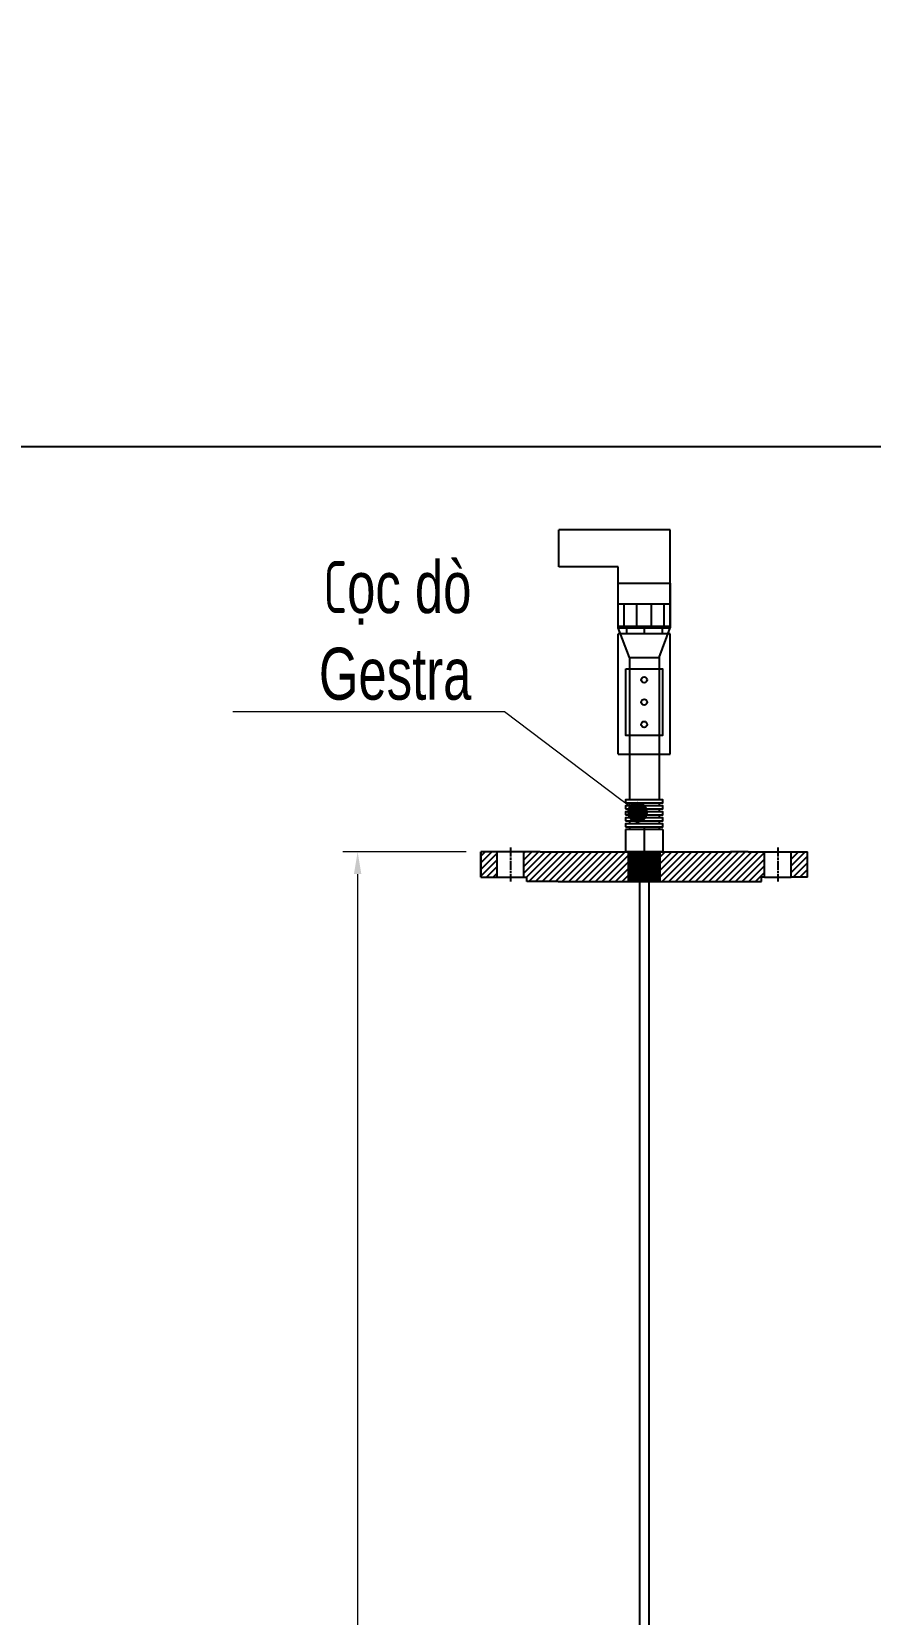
# Model space of a CAD drawing. Header units: millimetres. Extents: x -46397 to 283259, y -8690 to 23983.
# Drawn here: x 216956 to 217521, y -312 to 754 of the extents above; entities that cross this region are included whole.
import ezdxf
from ezdxf import colors
from ezdxf.entities.mleader import LeaderData, LeaderLine
from ezdxf.math import Vec2, Vec3

# ---------------------------------------------------------------- set-up
doc = ezdxf.new("R2010")
doc.units = ezdxf.units.MM
doc.linetypes.add('AM_ISO08W050', pattern=[18, 12, -1.5, 3, -1.5])
doc.linetypes.add('AM_ISO08W050x2', pattern=[9, 6, -0.75, 1.5, -0.75])
doc.layers.get('Defpoints').update_dxf_attribs({"lineweight": 0})
for name, color, linetype, lineweight in [('AM_7', 4, 'AM_ISO08W050', 25), ('Dtext', 255, 'Continuous', 20), ('Long_AM_Visible', 30, 'Continuous', 25), ('Long_Dim', 3, 'Continuous', 9), ('Standard', 7, 'Continuous', 0)]:
    doc.layers.add(name, color=color, linetype=linetype, lineweight=lineweight)
doc.styles.add('Chu va so', font='arial.ttf')
doc.styles.add('GHI CHÚ 3', font='isocp_IV25.ttf', dxfattribs={"width": 0.8})
doc.styles.add('Long_Text', font='isocp.shx', dxfattribs={"width": 0.7})
doc.styles.get("Standard").update_dxf_attribs({"font": 'isocp.shx', "width": 0.8})
doc.styles.add('TCVN', font='arial.ttf')
doc.dimstyles.new('Vuong_DIM', dxfattribs={"dimtxt": 2.5, "dimasz": 2.3, "dimexe": 1.25, "dimexo": 0, "dimtad": 1, "dimtoh": 1, "dimdec": 0, "dimdsep": 46, "dimtxsty": 'GHI CHÚ 3', "dimcen": 2.3, "dimclrd": 9, "dimclre": 9, "dimclrt": 2, "dimadec": 0, "dimazin": 0, "dimtm": 1e-09, "dimtfac": 1, "dimtdec": 0, "dimtofl": 0, "dimtmove": 1, "dimatfit": 3, "dimfxl": 1, "dimtfill": 1, "dimlwd": 9, "dimlwe": 9, "dimarcsym": 1})

# ---------------------------------------------------------------- blocks, each defined once
blk = doc.blocks.new('_Dot')
at = {"color": 0, "linetype": 'ByBlock', "lineweight": -2}
blk.add_line((-0.5, 0), (-1, 0), dxfattribs=at)
at = {"color": 0, "linetype": 'ByBlock', "const_width": 0.5}
blk.add_lwpolyline([(-0.25, 0, 1), (0.25, 0, 1)], format="xyb", close=True, dxfattribs=at)
blk = doc.blocks.new('D-ghfhhgfhtfthf')
at = {"color": 0}
for p, q in [((-17.5, 181), (17.5, 181)), ((-17.5, 151), (-17.5, 181)), ((17.5, 181), (17.5, 151)), ((-17.5, 151), (17.5, 151)), ((-10, 131), (-17.5, 151)), ((10, 131), (17.5, 151)), ((-10, 131), (10, 131)), ((-10, 131), (-10, 35)), ((10, 131), (10, 35)), ((-10, 33), (-10, 31)), ((10, 33), (10, 31)), ((-10, 29), (-10, 27)), ((-10, 25), (-10, 23)), ((10, 29), (10, 27)), ((10, 25), (10, 23)), ((12.5, 15), (-12.5, 15)), ((-12.5, 15), (-12.5, 0)), ((-10, 21), (-10, 19)), ((-10, 17), (-10, 15)), ((0, 17), (0, 0)), ((10, 21), (10, 19)), ((10, 17), (10, 15)), ((12.5, 15), (12.5, 0)), ((12.5, 0), (-12.5, 0)), ((10.1, 0), (10.1, -20)), ((10.6, 0), (10.6, -20)), ((-10.7, 0), (-10.7, -20)), ((-10.7, -1), (10.6, -1)), ((10.6, -1), (-10.7, -2)), ((-10.7, -2), (10.6, -2)), ((10.6, -2), (-10.7, -3)), ((-10.7, -3), (10.6, -3)), ((-10.7, -4), (10.6, -3)), ((-10.7, -4), (10.6, -4)), ((10.6, -4), (-10.7, -5)), ((-10.7, -5), (10.6, -5)), ((10.6, -5), (-10.7, -6)), ((-10.7, -6), (10.6, -6)), ((-10.7, -7), (10.6, -6)), ((-10.7, -7), (10.6, -7)), ((10.6, -7), (-10.7, -8)), ((-10.7, -8), (10.6, -8)), ((10.6, -8), (-10.7, -9)), ((-10.7, -9), (10.6, -9)), ((-10.7, -10), (10.6, -9)), ((-10.7, -10), (10.6, -10)), ((10.6, -10), (-10.7, -11)), ((-10.2, 0), (-10.2, -20)), ((-10.7, -11), (10.6, -11)), ((10.6, -11), (-10.7, -12)), ((-10.7, -12), (10.6, -12)), ((-10.7, -13), (10.6, -12)), ((-10.7, -13), (10.6, -13)), ((10.6, -13), (-10.7, -14)), ((-10.7, -14), (10.6, -14)), ((10.6, -14), (-10.7, -15)), ((-10.7, -15), (10.6, -15)), ((-10.7, -16), (10.6, -15)), ((-10.7, -16), (10.6, -16)), ((10.6, -16), (-10.7, -17)), ((-10.7, -17), (10.6, -17)), ((10.6, -17), (-10.7, -18)), ((-10.7, -18), (10.6, -18)), ((-10.7, -19), (10.6, -18)), ((-10.7, -19), (10.6, -19)), ((10.6, -19), (-10.7, -20)), ((-10.7, -20), (10.6, -20))]:
    blk.add_line(p, q, dxfattribs=at)
for points in [[(-12.5, 33), (12.5, 33), (12.5, 35), (-12.5, 35)], [(-12.5, 29), (12.5, 29), (12.5, 31), (-12.5, 31)], [(-12.5, 25), (12.5, 25), (12.5, 27), (-12.5, 27)], [(-12.5, 21), (12.5, 21), (12.5, 23), (-12.5, 23)], [(-12.5, 17), (12.5, 17), (12.5, 19), (-12.5, 19)]]:
    blk.add_lwpolyline(points, close=True, dxfattribs=at)
blk = doc.blocks.new('D-ỷtyjytthytyhhtr')
at = {"color": 0}
for p, q in [((17.5, 151), (-57.5, 151)), ((-57.5, 126), (-57.5, 151)), ((17.5, 86), (17.5, 151)), ((-17.5, 126), (-57.5, 126)), ((-17.5, 86), (-17.5, 126)), ((17.5, 101), (-17.5, 101)), ((-13.4, 86), (-13.4, 101)), ((-4.9, 86), (-4.9, 101)), ((4.9, 86), (4.9, 101)), ((13.4, 86), (13.4, 101)), ((17.5, 86), (-17.5, 86)), ((-12, 86), (-12, 81)), ((0, 86), (0, 81)), ((12, 86), (12, 81)), ((-17.5, 0), (-17.5, 81)), ((17.5, 81), (-17.5, 81)), ((17.5, 0), (17.5, 81)), ((-17.5, 0), (17.5, 0))]:
    blk.add_line(p, q, dxfattribs=at)
blk.add_lwpolyline([(-12.4, 57.4), (12.4, 57.4), (12.4, 12.6), (-12.4, 12.6)], close=True, dxfattribs=at)
for centre in [(0, 50), (0, 35), (0, 20)]:
    blk.add_circle(centre, 2, dxfattribs=at)
blk = doc.blocks.new('43253523542')
h = blk.add_hatch()
h.set_pattern_fill('ANSI31', color=1)
h.set_pattern_definition([(45, (-278443.964, -3668.8674), (-2.24506403, 2.24506403), [])])
h.paths.add_polyline_path([(45860.9, 13447.3), (45871.9, 13447.3), (45871.9, 13464.3), (45860.9, 13464.3)])
h.paths.add_polyline_path([(45900.9, 13464.3), (45889.9, 13464.3), (45889.9, 13447.3), (45891.9, 13447.3), (45891.9, 13444.3), (45960.2, 13444.3), (45960.2, 13464.3)])
h.paths.add_polyline_path([(46040.9, 13464.3), (45981.5, 13464.3), (45981.5, 13444.3), (46049.9, 13444.3), (46049.9, 13447.3), (46051.9, 13447.3), (46051.9, 13464.3)])
h.paths.add_polyline_path([(46080.9, 13464.3), (46069.9, 13464.3), (46069.9, 13447.3), (46080.9, 13447.3)])
for p, q in [((45860.9, 13447.3, 0.6), (45860.9, 13464.3, 0.6)), ((45871.9, 13464.3, 0.6), (45860.9, 13464.3, 0.6)), ((45860.9, 13464.3, 0.6), (45860.9, 13447.3, 0.6)), ((45871.9, 13447.3, 0.6), (45871.9, 13464.3, 0.6)), ((45880.9, 13464.3, 0.6), (45871.9, 13464.3, 0.6)), ((45889.9, 13464.3, 0.6), (45880.9, 13464.3, 0.6)), ((45889.9, 13447.3, 0.6), (45889.9, 13464.3, 0.6)), ((45900.9, 13464.3, 0.6), (45889.9, 13464.3, 0.6)), ((45900.9, 13464.3, 0.6), (45912.9, 13464.3, 0.6)), ((45912.9, 13464.3, 0.6), (45970.9, 13464.3, 0.6)), ((45916.4, 13464.3, 0.6), (46025.4, 13464.3, 0.6)), ((45970.9, 13464.3, 0.6), (46028.9, 13464.3, 0.6)), ((46040.9, 13464.3, 0.6), (46028.9, 13464.3, 0.6)), ((46040.9, 13464.3, 0.6), (46051.9, 13464.3, 0.6)), ((46051.9, 13447.3, 0.6), (46051.9, 13464.3, 0.6)), ((46051.9, 13464.3, 0.6), (46060.9, 13464.3, 0.6)), ((46060.9, 13464.3, 0.6), (46069.9, 13464.3, 0.6)), ((46069.9, 13447.3, 0.6), (46069.9, 13464.3, 0.6)), ((46069.9, 13464.3, 0.6), (46080.9, 13464.3, 0.6)), ((46080.9, 13447.3, 0.6), (46080.9, 13464.3, 0.6)), ((45860.9, 13447.3, 0.6), (45871.9, 13447.3, 0.6)), ((45871.9, 13447.3, 0.6), (45880.9, 13447.3, 0.6)), ((45880.9, 13447.3, 0.6), (45889.9, 13447.3, 0.6)), ((45889.9, 13447.3, 0.6), (45891.9, 13447.3, 0.6)), ((45891.9, 13444.3, 0.6), (45891.9, 13447.3, 0.6)), ((45912.9, 13444.3, 0.6), (45891.9, 13444.3, 0.6)), ((45912.9, 13444.3, 0.6), (46028.9, 13444.3, 0.6)), ((46028.9, 13444.3, 0.6), (46049.9, 13444.3, 0.6)), ((46049.9, 13444.3, 0.6), (46049.9, 13447.3, 0.6)), ((46051.9, 13447.3, 0.6), (46049.9, 13447.3, 0.6)), ((46051.9, 13447.3, 0.6), (46060.9, 13447.3, 0.6)), ((46060.9, 13447.3, 0.6), (46069.9, 13447.3, 0.6)), ((46080.9, 13447.3, 0.6), (46069.9, 13447.3, 0.6))]:
    blk.add_line(p, q)
at = {"color": 0, "elevation": 0.6}
blk.add_lwpolyline([(45973.9, 12064.3), (45967.9, 12064.3), (45967.9, 13444.3), (45973.9, 13444.3)], close=True, dxfattribs=at)
at = {"layer": 'AM_7', "linetype": 'AM_ISO08W050x2'}
for p, q in [((45880.9, 13467.3, 0.6), (45880.9, 13444.3, 0.6)), ((46060.9, 13467.3, 0.6), (46060.9, 13444.3, 0.6))]:
    blk.add_line(p, q, dxfattribs=at)
at = {"layer": 'Standard', "elevation": 0.6}
blk.add_lwpolyline([(45981.5, 13464.3), (45960.2, 13464.3), (45960.2, 13444.3), (45981.5, 13444.3)], close=True, dxfattribs=at)
at = {"color": 130}
blk.add_blockref('D-ỷtyjytthytyhhtr', (45970.9, 13530.2, 0.6), dxfattribs=at)
at = {"color": 0}
blk.add_blockref('D-ghfhhgfhtfthf', (45970.9, 13464.3, 0.6), dxfattribs=at)
blk = doc.blocks.new('*D2408')
at = {"layer": 'Defpoints', "color": 0, "transparency": 16777216}
for p in [(217258.4, 201.2, -0.5), (217175.4, -1198.8), (217365.4, -1198.8, -0.5)]:
    blk.add_point(p, dxfattribs=at)
at = {"layer": 'Long_Dim', "color": 9, "lineweight": 9, "transparency": 16777216}
for p, q in [((217248.4, 201.2), (217165.4, 201.2)), ((217175.4, 186.2), (217175.4, -1183.8)), ((217355.4, -1198.8), (217165.4, -1198.8))]:
    blk.add_line(p, q, dxfattribs=at)
at = {"layer": 'Long_Dim', "color": 9, "transparency": 16777216}
for points in [[(217172.9, 186.2), (217177.9, 186.2), (217175.4, 201.2)], [(217172.9, -1183.8), (217177.9, -1183.8), (217175.4, -1198.8)]]:
    blk.add_solid(points, dxfattribs=at)
at = {"layer": 'Long_Dim', "color": 2, "transparency": 16777216, "insert": (217152.4, -498.8), "char_height": 25, "attachment_point": 5, "rotation": 90, "style": 'GHI CHÚ 3', "bg_fill": 3, "box_fill_scale": 1.1, "bg_fill_color": 256, "bg_fill_true_color": 13158600, "bg_fill_transparency": 0}
blk.add_mtext('1400', dxfattribs=at)
blk = doc.blocks.new('*U2445')
at = {"lineweight": 25}
for points in [[(0, 0), (4693.4, 0), (4693.4, 3074.4), (0, 3074.4)], [(0, 0), (3548.7, 0), (3548.7, 3074.4), (0, 3074.4)]]:
    blk.add_lwpolyline(points, close=True, dxfattribs=at)
at = {"layer": 'Dtext', "ltscale": 0.1}
for tag, p, height, style in [('REV_3', (3578.9, 1154.8), 20.4, 'TCVN'), ('FOR_APPROVAL3', (3783.4, 1153.3, -0.2), 24.5, 'TCVN'), ('REV_2', (3578.9, 1078.4), 20.4, 'TCVN'), ('FOR_APPROVAL2', (3783.4, 1077, -0.2), 24.5, 'TCVN'), ('REV_1', (3578.9, 1002.1), 20.4, 'TCVN'), ('FOR_APPROVAL1', (3783.4, 1000.7, -0.2), 24.5, 'TCVN'), ('REV_0', (3578.9, 925.8), 20.4, 'TCVN'), ('NGUOI_VE', (4001.2, 924.7, -0.2), 24.5, 'TCVN'), ('NGUOI_KIEM_2', (4217.9, 924.7, -0.2), 24.5, 'TCVN'), ('NGUOI_DUYET', (4479.8, 924.7, -0.2), 24.5, 'TCVN'), ('1.1_A4', (4492.9, 46.6, -0.2), 24.5, 'Chu va so'), ('A4_A4', (4574.5, 46.6, -0.2), 24.5, 'Chu va so'), ('REV.', (4641.8, 46.6, -0.2), 24.5, 'Chu va so')]:
    blk.add_attdef(tag, p, '', height=height, dxfattribs=dict(at, style=style))
for tag, p, height, style, width in [('NGAY_REV03', (3630.7, 1153.3, -0.2), 21.3, 'TCVN', 0.95), ('NGAY_REV02', (3630.7, 1077, -0.2), 21.3, 'TCVN', 0.95), ('NGAY_REV01', (3630.7, 1000.7, -0.2), 21.3, 'TCVN', 0.95), ('NGAY_REV0', (3630.7, 924.4, -0.2), 21.3, 'TCVN', 0.95), ('DWD.NO', (3628.8, 19.9, -0.2), 32.7, 'Chu va so', 0.85)]:
    blk.add_attdef(tag, p, '', height=height, dxfattribs=dict(at, style=style, width=width))
at = {"layer": 'Dtext', "lineweight": 25, "ltscale": 0.1, "style": 'Chu va so'}
for tag, p, height in [('PROJECT_CODE', (3865.2, 384.3), 49.1), ('TITLE1', (3652.8, 293.1, -0.2), 32.7), ('TITLE2', (3652.8, 216.2, -0.2), 32.7), ('TITLE3', (3652.8, 139.9, -0.2), 32.7)]:
    blk.add_attdef(tag, p, '', height=height, dxfattribs=at)

msp = doc.modelspace()

# ---------------------------------------------------------------- block references
msp.add_blockref('43253523542', (171397.47, -13263.15, -1.05))

# ---------------------------------------------------------------- leaders
at = {"color": 3, "ltscale": 5}
ml = msp.add_multileader_mtext('Standard', dxfattribs=at)
ml.set_content('{\\fArial|b0|i0|c0|p34;Khoan lỗ %%C10 cho cùm ống DN200 (theo thực tế)}', color=3)
ml.set_leader_properties(lineweight=9)
ml.set_arrow_properties(name='DOT')
ml.build(insert=Vec2(0, 0))
ml.multileader.update_dxf_attribs({"has_dogleg": 0, "text_left_attachment_type": 5, "text_right_attachment_type": 6, "dogleg_length": 0.1, "arrow_head_size": 17.4, "scale": 300})
ctx = ml.context
ctx.base_point, ctx.scale, ctx.char_height, ctx.arrow_head_size, ctx.landing_gap_size, ctx.plane_origin = Vec3(148509.96, 665.28), 300, 24, 17.4, 18, Vec3(149312.43, -378.76)
ctx.left_attachment, ctx.right_attachment = 5, 6
notes = []
notes.append((ctx, [(0, (1, 1, 0), (148878.33, 716.29), (-1, 0), 30, [(0, [(149054.42, 441.35)], 0, [])])]))
ctx.mtext.insert, ctx.mtext.width, ctx.mtext.flow_direction = Vec3(148527.96, 747.35), 309.9931, 5
ml = msp.add_multileader_mtext('Standard', dxfattribs=at)
ml.set_content('{\\fArial|b0|i0|c0|p34;Khoan lỗ %%C10 cho cùm ống DN100 (theo thực tế)}', color=3)
ml.set_leader_properties(lineweight=9)
ml.set_arrow_properties(name='DOT')
ml.build(insert=Vec2(0, 0))
ml.multileader.update_dxf_attribs({"has_dogleg": 0, "text_left_attachment_type": 5, "text_right_attachment_type": 6, "dogleg_length": 0.1, "arrow_head_size": 17.4, "scale": 300})
ctx = ml.context
ctx.base_point, ctx.scale, ctx.char_height, ctx.arrow_head_size, ctx.landing_gap_size, ctx.plane_origin = Vec3(149602.55, 578.05), 300, 24, 17.4, 18, Vec3(149253.66, -389.59)
ctx.left_attachment, ctx.right_attachment = 5, 6
notes.append((ctx, [(0, (1, 1, 0), (149572.55, 578.05), (1, 0), 30, [(0, [(149511.66, 430.53)], 0, [])])]))
ctx.mtext.insert, ctx.mtext.width, ctx.mtext.flow_direction = Vec3(149620.55, 660.13), 306.4046, 5
at = {"layer": 'Long_AM_Visible'}
ml = msp.add_multileader_mtext('Standard', dxfattribs=at)
ml.set_content('C{\\fArial|b0|i0|c0|p34;ọc dò Gestra}', color=2, style='Long_Text')
ml.set_leader_properties(color=3, lineweight=9)
ml.set_arrow_properties(name='DOT')
ml.build(insert=Vec2(0, 0))
ml.multileader.update_dxf_attribs({"text_left_attachment_type": 5, "text_right_attachment_type": 5, "dogleg_length": 22.17, "arrow_head_size": 14})
ctx = ml.context
ctx.base_point, ctx.char_height, ctx.arrow_head_size, ctx.landing_gap_size, ctx.plane_origin = Vec3(217152.58, 295.4), 35, 14, 0, Vec3(217151.85, 518.29)
ctx.left_attachment, ctx.right_attachment, ctx.text_align_type = 5, 5, 2
notes.append((ctx, [(0, (1, 1, 0), (217274.19, 295.4), (-1, 0), 22.17, [(0, [(217363.87, 227.89)], 0, [])])]))
ctx.mtext.insert, ctx.mtext.width, ctx.mtext.defined_height, ctx.mtext.alignment, ctx.mtext.flow_direction = Vec3(217252.02, 397.02), 159.1431, 71.48, 3, 5
ml = msp.add_multileader_mtext('Standard', dxfattribs=at)
ml.set_content('KT-8', color=2, style='Long_Text')
ml.set_leader_properties(color=3, lineweight=9)
ml.set_arrow_properties(name='DOT')
ml.build(insert=Vec2(0, 0))
ml.multileader.update_dxf_attribs({"text_left_attachment_type": 5, "text_right_attachment_type": 5, "dogleg_length": 22.17, "arrow_head_size": 14})
ctx = ml.context
ctx.base_point, ctx.char_height, ctx.arrow_head_size, ctx.landing_gap_size, ctx.plane_origin = Vec3(217567.65, -56.3), 35, 14, 0, Vec3(217541.7, 27.99)
ctx.left_attachment, ctx.right_attachment, ctx.text_align_type = 5, 5, 2
notes.append((ctx, [(0, (1, 1, 0), (217656.1, -56.3), (-1, 0), 22.17, [(0, [(217815.69, -186.32)], 0, [])])]))
ctx.mtext.insert, ctx.mtext.width, ctx.mtext.defined_height, ctx.mtext.alignment, ctx.mtext.flow_direction = Vec3(217633.92, -14.16), 159.1431, 71.48, 3, 5
for ctx, leaders in notes:
    for number, flags, end, landing, length, lines in leaders:
        leader = LeaderData()
        leader.index, (leader.has_last_leader_line, leader.has_dogleg_vector, leader.attachment_direction) = number, flags
        leader.last_leader_point, leader.dogleg_vector, leader.dogleg_length = Vec3(end), Vec3(landing), length
        for number, points, colour, breaks in lines:
            line = LeaderLine()
            line.index, line.vertices, line.color, line.breaks = number, Vec3.list(points), colors.encode_raw_color(colour), breaks
            leader.lines.append(line)
        ctx.leaders.append(leader)

# ---------------------------------------------------------------- next in the draw order: dimensions: what is measured, and where the dimension line sits
at = {"layer": 'Long_Dim'}
dim = msp.add_linear_dim(base=(217175.37, -1198.81), p1=(217258.37, 201.19, -0.45), p2=(217365.37, -1198.81, -0.45), angle=90, dimstyle='Vuong_DIM', override={"dimtxt": 25, "dimasz": 15, "dimexe": 10, "dimexo": 10, "dimgap": 10}, dxfattribs=at)
dim.commit()
dim.dimension.update_dxf_attribs({"geometry": '*D2408', "text_midpoint": (217152.38, -498.81)})

# ---------------------------------------------------------------- next in the draw order: block references
at = {"xscale": 0.9084576280678549, "yscale": 0.9084576280678549, "zscale": 0.9084576280678549}
msp.add_blockref('*U2445', (215626.03, -2319.06, -0.23), dxfattribs=at)

doc.saveas('drawing.dxf')
